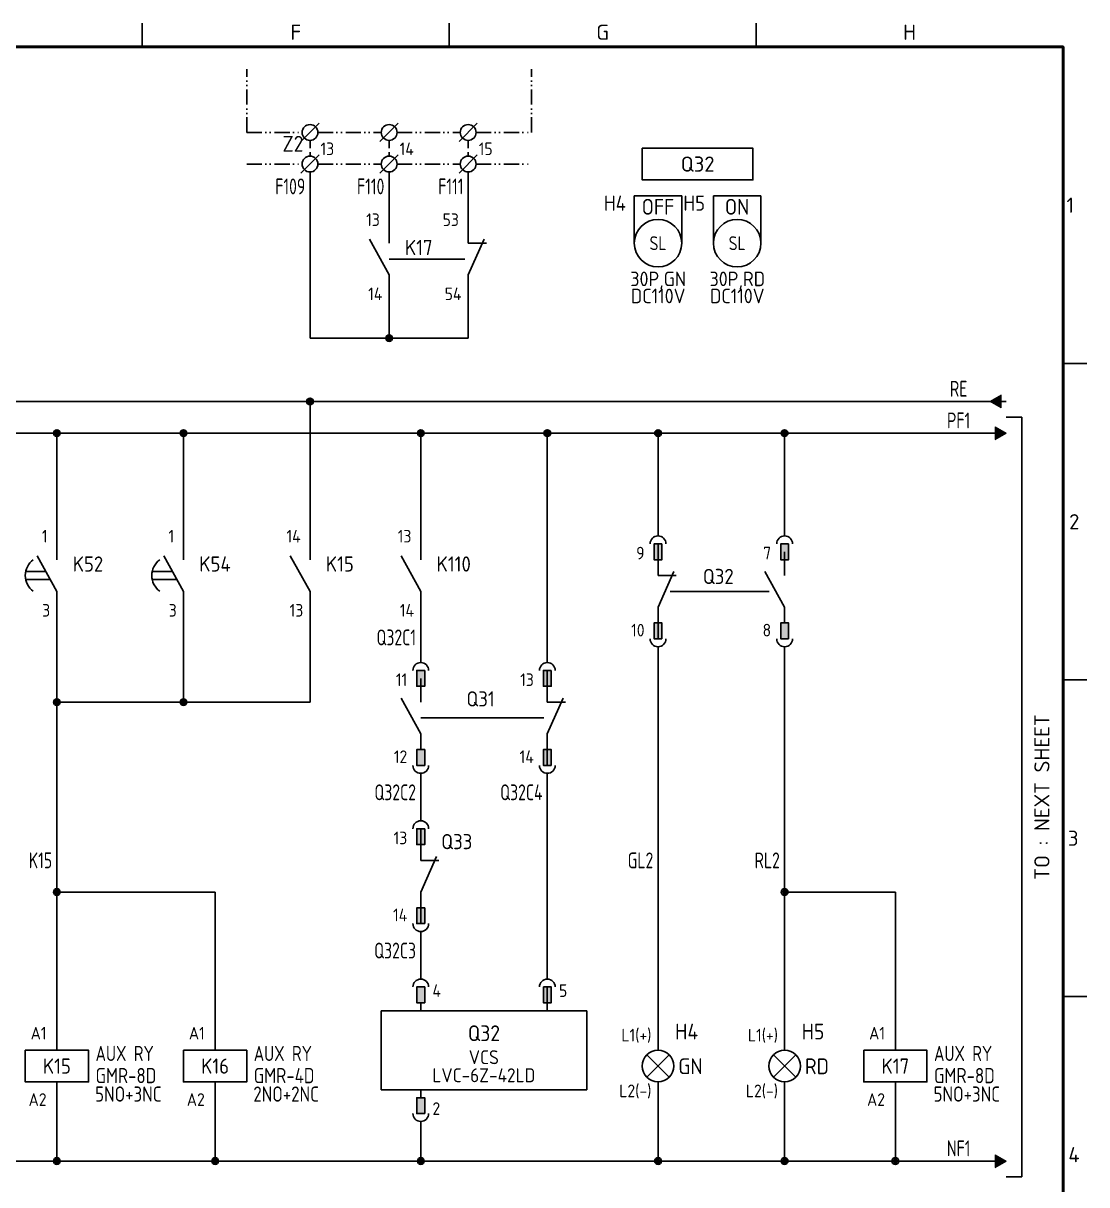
# Model space of a CAD drawing. Header units: millimetres. Extents: x 0 to 556, y 1 to 306.
# Drawn here: x 239.7 to 407.8, y 103.8 to 287.2 of the extents above; entities that cross this region are included whole.
import ezdxf
from ezdxf.enums import TextEntityAlignment as Align

# ---------------------------------------------------------------- set-up
doc = ezdxf.new("R2010")
doc.units = ezdxf.units.MM
doc.linetypes.add('ACAD_ISO12W100', pattern=[21, 12, -3, 0, -3, 0, -3])
doc.linetypes.add('HIDDEN', pattern=[0.375, 0.25, -0.125])
for name, color, linetype in [('LINK', 7, 'Continuous'), ('MISC', 7, 'Continuous'), ('Sheet Line', 3, 'Continuous'), ('Sheet Text', 2, 'Continuous'), ('SYMS', 7, 'Continuous'), ('TAGS', 7, 'Continuous'), ('TERMS', 7, 'Continuous'), ('WIRE_YELLOW', 2, 'Continuous'), ('WIREFIXED', 7, 'Continuous')]:
    doc.layers.add(name, color=color, linetype=linetype)
doc.layers.add('Sheet Out Line', color=2, linetype='Continuous', lineweight=50)
doc.styles.add('WD', font='ISOCP2.shx')
doc.styles.add('WD_IEC', font='ISOCP2.shx', dxfattribs={"width": 1.1, "height": 2.4, "bigfont": 'whgtxt.shx'})
pattern_1 = [(45, (123.85557, 95.69532), (-0.1122532, 0.1122532), [])]

# ---------------------------------------------------------------- blocks, each defined once
blk = doc.blocks.new('LSSA3')
h = blk.add_hatch()
h.set_pattern_fill('ANSI31', color=256, scale=0.05, style=0)
h.set_pattern_definition(pattern_1)
h.paths.add_polyline_path([(345.99, 108.51), (346.14, 108.51)], flags=17)
edge = h.paths.add_edge_path(flags=17)
edge.add_line((345.83, 108.51), (345.99, 108.51))
edge.add_line((345.83, 108.51), (345.99, 108.51))
at = {"layer": 'Sheet Line'}
for p, q in [((258.5, 283.5), (258.5, 287.25)), ((307, 283.5), (307, 287.25)), ((355.5, 283.5), (355.5, 287.25)), ((404, 233.5), (407.75, 233.5)), ((404, 183.5), (407.75, 183.5)), ((404, 133.5), (407.75, 133.5))]:
    blk.add_line(p, q, dxfattribs=at)
at = {"layer": 'Sheet Out Line'}
blk.add_lwpolyline([(16, 6.5), (404, 6.5), (404, 283.5), (16, 283.5)], close=True, dxfattribs=at)
at = {"style": 'WD_IEC', "width": 1.1}
for tag, height, p in [('DESC4', 2.4, (57.5, 39.5)), ('CUSTOMERS31', 3.8, (219, 38)), ('TITLE1', 3.6, (333, 37.5)), ('CUSTOMERS21', 3.8, (219, 35.25)), ('DESC3', 2.4, (57.5, 33.5)), ('CUSTOMERS32', 3.8, (219, 32.5)), ('TITLE2', 3.6, (333, 32.5)), ('CUSTOMERS22', 3.8, (219, 29.75)), ('RN', 3.5, (398, 28.75)), ('DESC2', 2.4, (57.5, 27.5)), ('CUSTOMERS33', 3.8, (219, 27)), ('TITLE3', 3.6, (333, 27.5)), ('DESC1', 2.4, (57.5, 21.5)), ('WORKNO', 3.5, (365.5, 18.5)), ('FILE', 2.4, (314, 18.5)), ('DESC0', 2.4, (57.5, 15.5)), ('SHN', 2.4, (395, 12)), ('TSH', 2.4, (401, 9))]:
    blk.add_attdef(tag, text='', height=height, dxfattribs=at).set_placement(p, align=Align.MIDDLE_CENTER)
at = {"style": 'WD_IEC'}
for tag, p in [('DATE4', (96.5, 39.5)), ('DRWN4', (111.5, 39.5)), ('DSGN4', (126.5, 39.5)), ('CHKD4', (141.5, 39.5)), ('APPD4', (156.5, 39.5)), ('DATE3', (96.5, 33.5)), ('DRWN3', (111.5, 33.5)), ('DSGN3', (126.5, 33.5)), ('CHKD3', (141.5, 33.5)), ('APPD3', (156.5, 33.5)), ('DATE2', (96.5, 27.5)), ('DRWN2', (111.5, 27.5)), ('DSGN2', (126.5, 27.5)), ('CHKD2', (141.5, 27.5)), ('APPD2', (156.5, 27.5)), ('DATE1', (96.5, 21.5)), ('DRWN1', (111.5, 21.5)), ('DSGN1', (126.5, 21.5)), ('CHKD1', (141.5, 21.5)), ('APPD1', (156.5, 21.5)), ('DATE0', (96.5, 15.5)), ('DRWN0', (111.5, 15.5)), ('DSGN0', (126.5, 15.5)), ('CHKD0', (141.5, 15.5)), ('APPD0', (156.5, 15.5))]:
    blk.add_attdef(tag, text='', height=2.4, dxfattribs=at).set_placement(p, align=Align.MIDDLE_CENTER)
at = {"style": 'WD_IEC', "width": 1.1}
for tag, p in [('DWG1ST', (345, 10.5)), ('DWGNO', (373.49, 10.5))]:
    blk.add_attdef(tag, text='', height=3.5, dxfattribs=at).set_placement(p, align=Align.MIDDLE_LEFT)
at = {"style": 'WD_IEC', "width": 1.1, "flags": 9}
blk.add_attdef('WD_TB', (0, 0), '', height=2.4, dxfattribs=at)
at = {"layer": 'Sheet Text', "style": 'WD_IEC', "width": 1.1}
for s, p in [('F', (282.75, 284.62)), ('G', (331.25, 284.62)), ('H', (379.75, 284.62))]:
    blk.add_text(s, height=2.4, dxfattribs=at).set_placement(p, align=Align.CENTER)
for s, p in [('1', (405.73, 258.5)), ('2', (406.58, 208.5)), ('3', (406.45, 158.5)), ('4', (406.62, 108.5))]:
    blk.add_text(s, height=2.4, dxfattribs=at).set_placement(p, align=Align.MIDDLE_RIGHT)
blk = doc.blocks.new('VONF1N')
blk.add_hatch(color=256).paths.add_polyline_path([(1, -0.768), (-1, -0.768), (0, -2.5)])
at = {"flags": 128}
blk.add_lwpolyline([(0, -0.768), (0, 0)], dxfattribs=at)
at = {"lineweight": 0, "flags": 128}
for points in [[(1, -0.768), (-1, -0.768), (0, -2.5)], [(1, -0.768), (0, -2.5)]]:
    blk.add_lwpolyline(points, dxfattribs=at)
at = {"style": 'WD', "flags": 1}
for tag, p in [('X2TERM01', (0, -0.768)), ('X8TERM02', (0, -2.5))]:
    blk.add_attdef(tag, p, '', height=0.08, dxfattribs=at)
blk = doc.blocks.new('VA21_VCSQ2')
for p, q in [((0, 0), (0, -1.25)), ((20, 0), (20, -1.25)), ((20, -6.25), (20, -2.5)), ((0, -5), (0, -6.25)), ((26.25, -6.25), (-6.25, -6.25)), ((-6.25, -6.25), (-6.25, -18.75)), ((0, -6.25), (0, -6.25)), ((26.25, -18.75), (26.25, -6.25)), ((-6.25, -10.01), (-6.25, -10.01)), ((-6.25, -18.75), (26.25, -18.75)), ((0, -18.75), (0, -18.75)), ((0, -20), (0, -18.75)), ((0, -25), (0, -23.75))]:
    blk.add_line(p, q)
for points in [[(0.62, -2.5), (-0.62, -2.5), (-0.62, -5), (0.62, -5)], [(19.38, -2.5), (20.62, -2.5), (20.62, -5), (19.38, -5)], [(0.62, -22.5), (-0.62, -22.5), (-0.62, -20), (0.62, -20)]]:
    blk.add_lwpolyline(points, close=True)
for centre, start, end in [((0, -2.5), 0, 180), ((20, -2.5), 0, 180), ((0, -22.5), 180, 0)]:
    blk.add_arc(centre, 1.25, start, end)
for points in [[(0.62, -5), (0.62, -2.5), (-0.62, -5), (-0.62, -2.5)], [(19.38, -5), (19.38, -2.5), (20.62, -5), (20.62, -2.5)], [(0.62, -20), (0.62, -22.5), (-0.62, -20), (-0.62, -22.5)]]:
    blk.add_solid(points)
at = {"flags": 1}
for tag, p, height, style in [('X2TERM01', (0, 0), 0.08, 'WD'), ('X2TERM03', (20, 0), 0.08, 'WD'), ('CAT', (26.86, -9.24), 1, 'WD_IEC'), ('FAMILY', (26.85, -10.78), 1, 'WD_IEC'), ('CATDESC', (26.85, -12.28), 1, 'WD_IEC'), ('MFG', (26.9, -13.57), 1, 'WD_IEC'), ('ASSYCODE', (26.79, -14.93), 1, 'WD_IEC'), ('RATING10', (26.79, -16.3), 1, 'WD_IEC'), ('RATING1', (26.79, -17.67), 1, 'WD_IEC'), ('RATING2', (26.79, -19.04), 1, 'WD_IEC'), ('X8TERM02', (0, -25), 0.08, 'WD')]:
    blk.add_attdef(tag, p, '', height=height, dxfattribs=dict(at, style=style))
at = {"linetype": 'Continuous', "style": 'WD'}
for tag, p in [('TERM01', (1.85, -3.08)), ('TERM03', (21.85, -3.08)), ('TERM02', (1.85, -21.72))]:
    blk.add_attdef(tag, text='', height=2, dxfattribs=at).set_placement(p, align=Align.MIDDLE_LEFT)
at = {"style": 'WD_IEC', "flags": 1}
for tag, p in [('LOC', (26.95, -7.35)), ('INST', (26.98, -6.05))]:
    blk.add_attdef(tag, text='', height=1, dxfattribs=at).set_placement(p, align=Align.MIDDLE_LEFT)
at = {"style": 'WD_IEC'}
for tag, height, p in [('TAG1', 2.5, (9.99, -9.81)), ('RATING12', 2.2, (9.97, -13.6)), ('RATING11', 2.2, (9.97, -16.45))]:
    blk.add_attdef(tag, text='', height=height, dxfattribs=at).set_placement(p, align=Align.MIDDLE_CENTER)
at = {"lineweight": 9, "style": 'WD_IEC'}
for tag, p in [('NO', (-4.31, -38.19)), ('NC', (-4.31, -41.69))]:
    blk.add_attdef(tag, text='', height=2.5, dxfattribs=at).set_placement(p, align=Align.TOP_RIGHT)
for tag, p in [('XREFNO', (-2.81, -38.19)), ('XREFNC', (-2.81, -41.69))]:
    blk.add_attdef(tag, text='', height=2.5, dxfattribs=at).set_placement(p, align=Align.TOP_LEFT)
blk = doc.blocks.new('WDDOT')
for radius in [0.529, 0.33, 0.164]:
    blk.add_circle((0, 0), radius)
blk = doc.blocks.new('VJ11_AUXRY_Q1')
for p, q in [((0, 2.5), (0, 7.5)), ((0, -2.5), (0, -7.5))]:
    blk.add_line(p, q)
blk.add_lwpolyline([(-5, 2.5), (-5, -2.5), (5, -2.5), (5, 2.5)], close=True)
at = {"style": 'WD_IEC', "flags": 1}
for tag, p, height in [('X2TERM01', (0, 7.5), 0.32), ('X4LINK', (-5, 0), 0.32), ('X1LINK', (5, 0), 0.32), ('INST', (2.17, -4.46), 1), ('LOC', (2.14, -5.76), 1), ('X8TERM02', (0, -7.5), 0.32), ('FAMILY', (2.27, -7.15), 1), ('CAT', (2.31, -9.98), 1), ('MFG', (2.34, -8.68), 1), ('ASSYCODE', (2.25, -11.11), 1), ('WDTAGALT', (2.25, -12.35), 1), ('PEER_PINLIST', (2.25, -13.65), 1)]:
    blk.add_attdef(tag, p, '', height=height, dxfattribs=at)
at = {"style": 'WD_IEC'}
for tag, p in [('TERM01', (-1.63, 4.2)), ('TERM02', (-1.63, -6.29))]:
    blk.add_attdef(tag, text='', height=2, dxfattribs=at).set_placement(p, align=Align.RIGHT)
for tag, p, width in [('RATING12', (6.11, 0.8), 0.85), ('RATING11', (6.11, -2.7), 0.9), ('RATING1', (6.04, -5.62), 0.9)]:
    blk.add_attdef(tag, p, '', height=2.4, dxfattribs=dict(at, width=width))
blk.add_attdef('TAG1', text='', height=2.4, dxfattribs=at).set_placement((0, 0), align=Align.MIDDLE_CENTER)
at = {"lineweight": 9, "style": 'WD_IEC'}
for tag, p in [('NO', (-5.5, -16.5)), ('NC', (-5.5, -20))]:
    blk.add_attdef(tag, text='', height=2.5, dxfattribs=at).set_placement(p, align=Align.TOP_RIGHT)
for tag, p in [('XREFNO', (-4, -16.5)), ('XREFNC', (-4, -20))]:
    blk.add_attdef(tag, text='', height=2.5, dxfattribs=at).set_placement(p, align=Align.TOP_LEFT)
blk = doc.blocks.new('VJ321_TIMER1')
for p, q in [((0, 7.5), (0, 2.5)), ((0, -2.5), (-3.12, 3.12)), ((-4.94, 0.62), (-1.74, 0.62)), ((-4.94, -0.62), (-1.04, -0.62)), ((0, -2.5), (0, -7.5))]:
    blk.add_line(p, q)
blk.add_arc((-1.88, 0), 3.12, 126.8699, 233.1301)
at = {"style": 'WD_IEC', "flags": 1}
for tag, p in [('X2TERM01', (0, 7.5)), ('X4LINK', (-5.75, 0)), ('X1LINK', (-0.5, 0)), ('X8TERM02', (0, -7.5))]:
    blk.add_attdef(tag, p, '', height=0.32, dxfattribs=at)
at = {"linetype": 'Continuous', "style": 'WD_IEC'}
for tag, p in [('TERM01', (-1.47, 5.21)), ('TERM02', (-1.06, -6.5))]:
    blk.add_attdef(tag, text='', height=2, dxfattribs=at).set_placement(p, align=Align.RIGHT)
at = {"style": 'WD', "flags": 1}
for tag, p in [('INST', (-7.16, 1.33)), ('LOC', (-7.26, -0.03)), ('FAMILY', (-7.22, -2.55)), ('XREF', (-7.24, -1.29)), ('CONTACT', (-7.29, -3.89))]:
    blk.add_attdef(tag, text='', height=1, dxfattribs=at).set_placement(p, align=Align.RIGHT)
at = {"style": 'WD_IEC'}
for tag, p in [('TAG2', (2.5, 0.62)), ('TEXT1', (2.5, -2.89)), ('TEXT2', (2.5, -6.09))]:
    blk.add_attdef(tag, p, '', height=2.4, dxfattribs=at)
blk = doc.blocks.new('VB421_AUXCONTACT1')
for p, q in [((0, 7.5), (0, 2.5)), ((0, -2.5), (-3.12, 3.12)), ((0, -2.5), (0, -7.5))]:
    blk.add_line(p, q)
at = {"style": 'WD_IEC', "flags": 1}
for tag, p, height in [('X2TERM01', (0, 7.5), 0.34), ('X4LINK', (-2.75, 0), 0.32), ('X1LINK', (0, 0), 0.34), ('X8TERM02', (0, -7.5), 0.34)]:
    blk.add_attdef(tag, p, '', height=height, dxfattribs=at)
at = {"linetype": 'Continuous', "style": 'WD_IEC'}
for tag, p in [('TERM01', (-1.47, 5.21)), ('TERM02', (-1.06, -6.5))]:
    blk.add_attdef(tag, text='', height=2, dxfattribs=at).set_placement(p, align=Align.RIGHT)
at = {"style": 'WD_IEC'}
for tag, p in [('TAG2', (2.5, 0.62)), ('TEXT1', (2.5, -2.89)), ('TEXT2', (2.5, -6.09))]:
    blk.add_attdef(tag, p, '', height=2.4, dxfattribs=at)
for tag, p in [('INST', (-2.43, -9.12)), ('LOC', (-2.58, -10.73))]:
    blk.add_attdef(tag, text='', height=1, dxfattribs=at).set_placement(p, align=Align.RIGHT)
at = {"style": 'WD_IEC', "flags": 1}
for tag, p in [('FAMILY', (-2.53, -13.64)), ('XREF', (-2.58, -12.19)), ('CONTACT', (-2.6, -15.24))]:
    blk.add_attdef(tag, text='', height=1, dxfattribs=at).set_placement(p, align=Align.RIGHT)
blk = doc.blocks.new('WD_WNV')
at = {"linetype": 'Continuous', "style": 'WD_IEC', "width": 0.8}
blk.add_attdef('WIRENO', text='', height=2.5, rotation=90, dxfattribs=at).set_placement((-0.75, 0), align=Align.CENTER)
at = {"style": 'WD_IEC', "flags": 1}
for tag, p in [('W08USER', (-1, 0.375)), ('W04USER', (-1, 0.875)), ('W05USER', (-1, 0.75)), ('W09USER', (-1, 0.25)), ('W03USER', (-1, 1)), ('W06USER', (-1, 0.625)), ('W07USER', (-1, 0.5)), ('W02USER', (-1, 1.125)), ('W01USER', (-1, 1.25)), ('W10USER', (-1, 0.125))]:
    blk.add_attdef(tag, text='', height=0.08, dxfattribs=at).set_placement(p, align=Align.CENTER)
blk = doc.blocks.new('VPA2_PBLGREEN')
for p, q in [((0, 7.5), (0, 2.5)), ((-1.77, -1.77), (1.77, 1.77)), ((1.77, -1.77), (-1.77, 1.77)), ((0, -2.5), (0, -7.5))]:
    blk.add_line(p, q)
blk.add_circle((0, 0), 2.5)
at = {"style": 'WD_IEC', "flags": 1}
for tag, p, height in [('INST', (1.67, 9.33), 1), ('X2TERM01', (0, 7.5), 0.32), ('LOC', (1.73, 8.15), 1), ('X4LINK', (-3, 0), 0.32), ('X1LINK', (3, 0), 0.32), ('FAMILY', (1, -5.91), 1), ('X8TERM02', (0, -7.5), 0.32)]:
    blk.add_attdef(tag, p, '', height=height, dxfattribs=at)
at = {"style": 'WD_IEC'}
for tag, p in [('TERM01', (-1.05, 3.89)), ('TERM02', (-1.05, -4.92))]:
    blk.add_attdef(tag, text='', height=2, dxfattribs=at).set_placement(p, align=Align.RIGHT)
for tag, p in [('TAG2', (2.7, 5.45)), ('COLOR', (3.2, -0.03))]:
    blk.add_attdef(tag, text='', height=2.5, dxfattribs=at).set_placement(p, align=Align.MIDDLE_LEFT)
at = {"style": 'WD_IEC', "flags": 1}
for tag, height, p in [('XREF', 2, (3.01, 2.8)), ('PIN_LIST', 1.6, (3.12, -3.72))]:
    blk.add_attdef(tag, text='', height=height, dxfattribs=at).set_placement(p, align=Align.MIDDLE_LEFT)
blk = doc.blocks.new('VPA2_PBLRED')
for p, q in [((0, 7.5), (0, 2.5)), ((-1.77, -1.77), (1.77, 1.77)), ((1.77, -1.77), (-1.77, 1.77)), ((0, -2.5), (0, -7.5))]:
    blk.add_line(p, q)
blk.add_circle((0, 0), 2.5)
at = {"style": 'WD_IEC', "flags": 1}
for tag, p, height in [('INST', (1.67, 9.33), 1), ('X2TERM01', (0, 7.5), 0.32), ('LOC', (1.73, 8.15), 1), ('X4LINK', (-3, 0), 0.32), ('X1LINK', (3, 0), 0.32), ('FAMILY', (1, -5.91), 1), ('X8TERM02', (0, -7.5), 0.32)]:
    blk.add_attdef(tag, p, '', height=height, dxfattribs=at)
at = {"style": 'WD_IEC'}
for tag, p in [('TERM01', (-1.05, 3.89)), ('TERM02', (-1.05, -4.92))]:
    blk.add_attdef(tag, text='', height=2, dxfattribs=at).set_placement(p, align=Align.RIGHT)
for tag, p in [('TAG2', (2.7, 5.45)), ('COLOR', (3.2, -0.03))]:
    blk.add_attdef(tag, text='', height=2.5, dxfattribs=at).set_placement(p, align=Align.MIDDLE_LEFT)
at = {"style": 'WD_IEC', "flags": 1}
for tag, height, p in [('XREF', 2, (3.01, 2.8)), ('PIN_LIST', 1.6, (3.12, -3.72))]:
    blk.add_attdef(tag, text='', height=height, dxfattribs=at).set_placement(p, align=Align.MIDDLE_LEFT)
blk = doc.blocks.new('VA122_AUXCONTACT')
for p, q in [((0, 11.25), (0, 8.75)), ((0, 7.5), (0, 2.5)), ((0, -2.5), (2.5, 3.12)), ((0, 2.5), (2.87, 2.5)), ((0, -2.5), (0, -7.5)), ((0, -11.25), (0, -8.75))]:
    blk.add_line(p, q)
for points in [[(0.62, 7.5), (-0.62, 7.5), (-0.62, 5), (0.62, 5)], [(0.62, -7.5), (-0.62, -7.5), (-0.62, -5), (0.62, -5)]]:
    blk.add_lwpolyline(points, close=True)
for centre, start, end in [((0, 7.5), 0, 180), ((0, -7.5), 180, 0)]:
    blk.add_arc(centre, 1.25, start, end)
for points in [[(0.62, 5), (0.62, 7.5), (-0.62, 5), (-0.62, 7.5)], [(0.62, -5), (0.62, -7.5), (-0.62, -5), (-0.62, -7.5)]]:
    blk.add_solid(points)
at = {"flags": 1}
for tag, p, height, style in [('X2TERM01', (0, 11.25), 0.08, 'WD'), ('X4LINK', (-0.55, 0), 0.32, 'WD_IEC'), ('X1LINK', (1.92, 0), 0.32, 'WD_IEC'), ('X8TERM02', (0, -11.25), 0.08, 'WD')]:
    blk.add_attdef(tag, p, '', height=height, dxfattribs=dict(at, style=style))
at = {"style": 'WD_IEC'}
for tag, p in [('TERM01', (-2.13, 5.04)), ('TERM02', (-2.13, -7.13))]:
    blk.add_attdef(tag, text='', height=2, dxfattribs=at).set_placement(p, align=Align.RIGHT)
for tag, p in [('TAG2', (3.23, 5.46)), ('TEXT1', (3.23, 1.42)), ('TEXT2', (3.23, -1.5))]:
    blk.add_attdef(tag, text='', height=2.4, dxfattribs=at).set_placement(p, align=Align.MIDDLE_LEFT)
at = {"style": 'WD_IEC', "flags": 1}
blk.add_attdef('XREF', text='', height=1.8, dxfattribs=at).set_placement((3.23, -3.96), align=Align.MIDDLE_LEFT)
for tag, p in [('INST', (-2.37, -9.97)), ('LOC', (-2.4, -11.27)), ('FAMILY', (-2.27, -12.66)), ('CONTACT', (-2.27, -14))]:
    blk.add_attdef(tag, text='', height=1, dxfattribs=at).set_placement(p, align=Align.RIGHT)
blk = doc.blocks.new('VA121_AUXCONTACT')
for p, q in [((0, 11.25), (0, 8.75)), ((0, 6.25), (0, 2.5)), ((0, -2.5), (-3.12, 3.12)), ((0, -2.5), (0, -5)), ((0, -11.25), (0, -8.75))]:
    blk.add_line(p, q)
for points in [[(0.62, 7.5), (-0.62, 7.5), (-0.62, 5), (0.62, 5)], [(0.62, -7.5), (-0.62, -7.5), (-0.62, -5), (0.62, -5)]]:
    blk.add_lwpolyline(points, close=True)
for centre, start, end in [((0, 7.5), 0, 180), ((0, -7.5), 180, 0)]:
    blk.add_arc(centre, 1.25, start, end)
for points in [[(0.62, 5), (0.62, 7.5), (-0.62, 5), (-0.62, 7.5)], [(0.62, -5), (0.62, -7.5), (-0.62, -5), (-0.62, -7.5)]]:
    blk.add_solid(points)
at = {"flags": 1}
for tag, p, height, style in [('X2TERM01', (0, 11.25), 0.08, 'WD'), ('X4LINK', (-2.42, 0), 0.32, 'WD_IEC'), ('X1LINK', (0, 0), 0.32, 'WD_IEC'), ('X8TERM02', (0, -11.25), 0.08, 'WD')]:
    blk.add_attdef(tag, p, '', height=height, dxfattribs=dict(at, style=style))
at = {"style": 'WD_IEC'}
for tag, p in [('TERM01', (-2.13, 5.04)), ('TERM02', (-2.13, -7.13))]:
    blk.add_attdef(tag, text='', height=2, dxfattribs=at).set_placement(p, align=Align.RIGHT)
for tag, p in [('TAG2', (2.69, 5.46)), ('TEXT1', (2.69, 1.42)), ('TEXT2', (2.69, -1.5))]:
    blk.add_attdef(tag, text='', height=2.4, dxfattribs=at).set_placement(p, align=Align.MIDDLE_LEFT)
at = {"style": 'WD_IEC', "flags": 1}
blk.add_attdef('XREF', text='', height=1.8, dxfattribs=at).set_placement((2.69, -3.96), align=Align.MIDDLE_LEFT)
for tag, p in [('INST', (-2.37, -9.97)), ('LOC', (-2.4, -11.27)), ('FAMILY', (-2.27, -12.66)), ('CONTACT', (-2.27, -14))]:
    blk.add_attdef(tag, text='', height=1, dxfattribs=at).set_placement(p, align=Align.RIGHT)
blk = doc.blocks.new('VLA1_SL1')
for p, q in [((-3.75, 7.5), (3.75, 7.5)), ((-3.75, 0), (-3.75, 7.5)), ((3.75, 0), (3.75, 7.5))]:
    blk.add_line(p, q)
blk.add_circle((0, 0), 3.75)
at = {"style": 'WD'}
blk.add_attdef('TAG1', text='', height=2.4, dxfattribs=at).set_placement((-5.07, 4.41), align=Align.BOTTOM_RIGHT)
at = {"style": 'WD_IEC'}
blk.add_attdef('TEXT', text='', height=2.5, dxfattribs=at).set_placement((-0.01, 5.75), align=Align.MIDDLE_CENTER)
at = {"style": 'WD_IEC', "flags": 1}
for tag, p in [('INST', (5.84, 4.59)), ('LOC', (5.9, 3.42)), ('ASSYCODE', (5.8, 1.95)), ('FAMILY', (5.8, 0.45)), ('MFG', (5.8, -1.05)), ('CAT', (5.8, -2.53))]:
    blk.add_attdef(tag, p, '', height=1, dxfattribs=at)
at = {"style": 'WD_IEC', "width": 0.9}
blk.add_attdef('RATING12', text='', height=2.2, dxfattribs=at).set_placement((0, 0), align=Align.MIDDLE_CENTER)
at = {"style": 'WD_IEC'}
for tag, p in [('RATING1', (0.02, -4.49)), ('RATING2', (0.02, -7.19))]:
    blk.add_attdef(tag, text='', height=2.3, dxfattribs=at).set_placement(p, align=Align.TOP_CENTER)
blk = doc.blocks.new('WD_WNH')
at = {"linetype": 'Continuous', "style": 'WD_IEC', "width": 0.8}
blk.add_attdef('WIRENO', text='', height=2.5, dxfattribs=at).set_placement((0, 0.75), align=Align.CENTER)
at = {"style": 'WD_IEC', "flags": 1}
for tag, p in [('W08USER', (0, 0.375)), ('W04USER', (0, 0.875)), ('W05USER', (0, 0.75)), ('W09USER', (0, 0.25)), ('W03USER', (0, 1)), ('W06USER', (0, 0.625)), ('W07USER', (0, 0.5)), ('W02USER', (0, 1.125)), ('W01USER', (0, 1.25)), ('W10USER', (0, 0.125))]:
    blk.add_attdef(tag, text='', height=0.08, dxfattribs=at).set_placement(p, align=Align.CENTER)
blk = doc.blocks.new('HT0_TB1')
blk.add_circle((0, 0), 1.25)
at = {"layer": 'SYMS'}
blk.add_line((-1.44, -1.44), (1.44, 1.44), dxfattribs=at)
at = {"flags": 1}
for tag, p, height, style in [('X4LINK', (-1.25, 0), 0.01, 'WD'), ('X4TERM01', (-1.25, 0), 0.25, 'WD_IEC'), ('X2TERM01', (0, 1.25), 0.25, 'WD_IEC'), ('X1LINK', (1.25, 0), 0.01, 'WD'), ('X1TERM01', (1.25, 0), 0.25, 'WD_IEC'), ('X8TERM01', (0, -1.25), 0.25, 'WD_IEC')]:
    blk.add_attdef(tag, p, '', height=height, dxfattribs=dict(at, style=style))
blk = doc.blocks.new('HT0W_TB1')
blk.add_circle((0, 0), 1.25)
at = {"layer": 'SYMS'}
blk.add_line((-1.44, -1.44), (1.44, 1.44), dxfattribs=at)
at = {"style": 'WD_IEC', "flags": 1}
for tag, p in [('INST', (-1.04, 7.87)), ('LOC', (-1.04, 4.87))]:
    blk.add_attdef(tag, text='', height=2.5, dxfattribs=at).set_placement(p, align=Align.BOTTOM_RIGHT)
at = {"style": 'WD_IEC'}
blk.add_attdef('TAGSTRIP', text='', height=2.5, dxfattribs=at).set_placement((-1.04, 1.87), align=Align.BOTTOM_RIGHT)
blk.add_attdef('TERM01', text='', height=2, dxfattribs=at).set_placement((1.66, 0.81), align=Align.BOTTOM_LEFT)
at = {"flags": 1}
for tag, p, height, style in [('X4LINK', (-1.25, 0), 0.01, 'WD'), ('X4TERM01', (-1.25, 0), 0.25, 'WD_IEC'), ('STRIPSEQ', (-0.02, -0.02), 0.025, 'WD_IEC'), ('X2TERM01', (0, 1.25), 0.25, 'WD_IEC'), ('X1LINK', (1.25, 0), 0.01, 'WD'), ('X1TERM01', (1.25, 0), 0.25, 'WD_IEC'), ('LINKTERM', (-0.02, -0.06), 0.025, 'WD_IEC'), ('X8TERM01', (0, -1.25), 0.25, 'WD_IEC')]:
    blk.add_attdef(tag, p, '', height=height, dxfattribs=dict(at, style=style))
at = {"style": 'WD_IEC', "flags": 1}
for tag, height, p in [('CAT', 1, (-1.95, -2.37)), ('MFG', 1, (-2.09, -3.63)), ('ASSYCODE', 1, (-2.04, -4.92)), ('DESC1', 2, (-1.78, -7.62)), ('DESC2', 2, (-1.78, -10.06)), ('DESC3', 2, (-1.78, -12.55))]:
    blk.add_attdef(tag, text='', height=height, dxfattribs=at).set_placement(p, align=Align.RIGHT)
blk = doc.blocks.new('VB422_AUXCONTACT1')
for p, q in [((0, 7.5), (0, 2.5)), ((0, -2.5), (2.5, 3.12)), ((0, 2.5), (2.87, 2.5)), ((0, -2.5), (0, -7.5))]:
    blk.add_line(p, q)
at = {"style": 'WD_IEC', "flags": 1}
for tag, p, height in [('X2TERM01', (0, 7.5), 0.34), ('X4LINK', (-0.55, 0), 0.32), ('X1LINK', (1.92, 0), 0.32), ('X8TERM02', (0, -7.5), 0.34)]:
    blk.add_attdef(tag, p, '', height=height, dxfattribs=at)
at = {"linetype": 'Continuous', "style": 'WD_IEC'}
for tag, p in [('TERM01', (-1.47, 5.21)), ('TERM02', (-1.06, -6.5))]:
    blk.add_attdef(tag, text='', height=2, dxfattribs=at).set_placement(p, align=Align.RIGHT)
at = {"style": 'WD_IEC'}
for tag, p in [('TAG2', (4.38, 0.62)), ('TEXT1', (4.38, -2.89)), ('TEXT2', (4.38, -6.09))]:
    blk.add_attdef(tag, p, '', height=2.4, dxfattribs=at)
for tag, p in [('INST', (-2.43, -9.12)), ('LOC', (-2.58, -10.73))]:
    blk.add_attdef(tag, text='', height=1, dxfattribs=at).set_placement(p, align=Align.RIGHT)
at = {"style": 'WD_IEC', "flags": 1}
for tag, p in [('FAMILY', (-2.53, -13.64)), ('XREF', (-2.58, -12.19)), ('CONTACT', (-2.6, -15.24))]:
    blk.add_attdef(tag, text='', height=1, dxfattribs=at).set_placement(p, align=Align.RIGHT)

msp = doc.modelspace()

# ---------------------------------------------------------------- hatches: boundary and pattern name
h = msp.add_hatch()
h.set_pattern_fill('ANSI31', color=256, scale=0.05, style=0)
h.set_pattern_definition(pattern_1)
h.paths.add_polyline_path([(345.99, 108.51), (346.14, 108.51)], flags=17)
edge = h.paths.add_edge_path(flags=17)
edge.add_line((345.83, 108.51), (345.99, 108.51))
edge.add_line((345.83, 108.51), (345.99, 108.51))

# ---------------------------------------------------------------- linework, layer by layer
at = {"linetype": 'ACAD_ISO12W100', "ltscale": 0.2}
for p, q in [((275, 270), (275, 280)), ((320, 270), (320, 280)), ((275, 270), (283.75, 270)), ((286.25, 270), (296.25, 270)), ((298.75, 270), (308.75, 270)), ((311.25, 270), (320, 270)), ((275, 265), (283.75, 265)), ((286.25, 265), (296.25, 265)), ((298.75, 265), (308.75, 265)), ((311.25, 265), (320, 265))]:
    msp.add_line(p, q, dxfattribs=at)
at = {"linetype": 'HIDDEN', "ltscale": 5}
for p, q in [((285, 268.75), (285, 266.25)), ((297.5, 268.75), (297.5, 266.25)), ((310, 268.75), (310, 266.25))]:
    msp.add_line(p, q, dxfattribs=at)
at = {"linetype": 'Continuous'}
for p, q in [((395, 225), (397.5, 225)), ((397.5, 225), (397.5, 105)), ((397.5, 105), (395, 105))]:
    msp.add_line(p, q, dxfattribs=at)
msp.add_lwpolyline([(337.5, 267.5), (355, 267.5), (355, 262.5), (337.5, 262.5)], close=True, dxfattribs=at)
at = {"layer": 'LINK'}
for points in [[(297.5, 250), (309.45, 250)], [(302.5, 177.5), (321.95, 177.5)]]:
    msp.add_lwpolyline(points, dxfattribs=at)
at = {"layer": 'LINK', "color": 2}
msp.add_lwpolyline([(341.92, 197.5), (357.58, 197.5)], dxfattribs=at)
at = {"layer": 'WIRE_YELLOW', "linetype": 'Continuous'}
for p, q in [((285, 263.75), (285, 237.5)), ((297.5, 263.75), (297.5, 257.5)), ((310, 263.75), (310, 257.5)), ((297.5, 242.5), (297.5, 237.5)), ((310, 242.5), (310, 237.5)), ((285, 237.5), (310, 237.5)), ((120, 227.5), (395, 227.5)), ((285, 207.5), (285, 227.5)), ((27.5, 222.5), (392.5, 222.5)), ((245, 222.5), (245, 207.5)), ((265, 207.5), (265, 222.5)), ((302.5, 222.5), (302.5, 207.5)), ((322.5, 222.5), (322.5, 188.75)), ((340, 208.75), (340, 222.5)), ((360, 208.75), (360, 222.5)), ((245, 192.5), (245, 130)), ((265, 180), (265, 192.5)), ((285, 180), (285, 192.5)), ((302.5, 192.5), (302.5, 188.75)), ((340, 186.25), (340, 130)), ((360, 186.25), (360, 130)), ((245, 180), (285, 180)), ((302.5, 166.25), (302.5, 163.75)), ((322.5, 166.25), (322.5, 137.5)), ((245, 150), (270, 150)), ((270, 150), (270, 130)), ((360, 150), (377.5, 150)), ((377.5, 150), (377.5, 130)), ((302.5, 141.25), (302.5, 137.5)), ((245, 115), (245, 107.5)), ((270, 115), (270, 107.5)), ((340, 115), (340, 107.5)), ((360, 115), (360, 107.5)), ((377.5, 115), (377.5, 107.5)), ((302.5, 112.5), (302.5, 107.5)), ((27.5, 107.5), (392.5, 107.5))]:
    msp.add_line(p, q, dxfattribs=at)

# ---------------------------------------------------------------- block references
at = {"linetype": 'Continuous'}
msp.add_blockref('LSSA3', (0, 0), dxfattribs=at)
at = {"layer": 'SYMS', "color": 2, "linetype": 'Continuous'}
for p in [(285, 270), (297.5, 270), (310, 270)]:
    msp.add_blockref('HT0_TB1', p, dxfattribs=at)
at = {"layer": 'SYMS', "linetype": 'Continuous'}
ref = msp.add_blockref('HT0W_TB1', (285, 265), dxfattribs=at)
ref.add_attrib('TAGSTRIP', 'Z2', dxfattribs={"layer": 'TAGS', "height": 2.5, "style": 'WD_IEC'}).set_placement((283.96, 266.21), align=Align.BOTTOM_RIGHT)
ref.add_attrib('TERM01', '13', dxfattribs={"layer": 'TERMS', "height": 2, "style": 'WD_IEC'}).set_placement((286.66, 265.81), align=Align.BOTTOM_LEFT)
ref = msp.add_blockref('HT0W_TB1', (297.5, 265), dxfattribs=at)
ref.add_attrib('TERM01', '14', dxfattribs={"layer": 'TERMS', "height": 2, "style": 'WD_IEC'}).set_placement((299.16, 265.81), align=Align.BOTTOM_LEFT)
ref = msp.add_blockref('HT0W_TB1', (310, 265), dxfattribs=at)
ref.add_attrib('TERM01', '15', dxfattribs={"layer": 'TERMS', "height": 2, "style": 'WD_IEC'}).set_placement((311.66, 265.81), align=Align.BOTTOM_LEFT)
ref = msp.add_blockref('VLA1_SL1', (340, 252.5), dxfattribs=at)
ref.add_attrib('TEXT', 'OFF', dxfattribs={"layer": 'MISC', "height": 2.5, "style": 'WD_IEC'}).set_placement((339.99, 258.25), align=Align.MIDDLE_CENTER)
ref.add_attrib('TAG1', 'H4', dxfattribs={"layer": 'TAGS', "height": 2.4, "style": 'WD'}).set_placement((334.93, 256.91), align=Align.BOTTOM_RIGHT)
ref.add_attrib('RATING2', 'DC110V', dxfattribs={"layer": 'MISC', "height": 2.3, "style": 'WD_IEC'}).set_placement((340.02, 245.31), align=Align.TOP_CENTER)
ref.add_attrib('RATING1', '30P,GN', dxfattribs={"layer": 'MISC', "height": 2.3, "style": 'WD_IEC'}).set_placement((340.02, 248.01), align=Align.TOP_CENTER)
ref.add_attrib('RATING12', 'SL', dxfattribs={"layer": 'MISC', "height": 2.2, "style": 'WD_IEC', "width": 0.9}).set_placement((340, 252.5), align=Align.MIDDLE_CENTER)
ref = msp.add_blockref('VLA1_SL1', (352.5, 252.5), dxfattribs=at)
ref.add_attrib('TEXT', 'ON', dxfattribs={"layer": 'MISC', "height": 2.5, "style": 'WD_IEC'}).set_placement((352.49, 258.25), align=Align.MIDDLE_CENTER)
ref.add_attrib('TAG1', 'H5', dxfattribs={"layer": 'TAGS', "height": 2.4, "style": 'WD'}).set_placement((347.43, 256.91), align=Align.BOTTOM_RIGHT)
ref.add_attrib('RATING2', 'DC110V', dxfattribs={"layer": 'MISC', "height": 2.3, "style": 'WD_IEC'}).set_placement((352.52, 245.31), align=Align.TOP_CENTER)
ref.add_attrib('RATING1', '30P,RD', dxfattribs={"layer": 'MISC', "height": 2.3, "style": 'WD_IEC'}).set_placement((352.52, 248.01), align=Align.TOP_CENTER)
ref.add_attrib('RATING12', 'SL', dxfattribs={"layer": 'MISC', "height": 2.2, "style": 'WD_IEC', "width": 0.9}).set_placement((352.5, 252.5), align=Align.MIDDLE_CENTER)
ref = msp.add_blockref('VB421_AUXCONTACT1', (297.5, 250), dxfattribs=at)
ref.add_attrib('TERM02', '14', dxfattribs={"layer": 'TERMS', "linetype": 'Continuous', "height": 2, "style": 'WD_IEC'}).set_placement((296.44, 243.5), align=Align.RIGHT)
ref.add_attrib('TERM01', '13', dxfattribs={"layer": 'TERMS', "linetype": 'Continuous', "height": 2, "style": 'WD_IEC'}).set_placement((296.03, 255.21), align=Align.RIGHT)
ref.add_attrib('TAG2', 'K17', (300, 250.62), dxfattribs={"layer": 'TAGS', "height": 2.4, "style": 'WD_IEC'})
ref = msp.add_blockref('VB422_AUXCONTACT1', (310, 250), dxfattribs=at)
ref.add_attrib('TERM02', '54', dxfattribs={"layer": 'TERMS', "linetype": 'Continuous', "height": 2, "style": 'WD_IEC'}).set_placement((308.94, 243.5), align=Align.RIGHT)
ref.add_attrib('TERM01', '53', dxfattribs={"layer": 'TERMS', "linetype": 'Continuous', "height": 2, "style": 'WD_IEC'}).set_placement((308.53, 255.21), align=Align.RIGHT)
for p in [(297.5, 237.5), (285, 227.5), (245, 222.5), (265, 222.5), (302.5, 222.5), (322.5, 222.5), (340, 222.5), (360, 222.5), (245, 180), (265, 180), (245, 150), (360, 150), (245, 107.5), (270, 107.5), (302.5, 107.5), (340, 107.5), (360, 107.5), (377.5, 107.5)]:
    msp.add_blockref('WDDOT', p, dxfattribs=at)
for p, rotation in [((395, 227.5), 270), ((392.5, 222.5), 90), ((392.5, 107.5), 90)]:
    msp.add_blockref('VONF1N', p, dxfattribs=dict(at, rotation=rotation))
ref = msp.add_blockref('VJ321_TIMER1', (245, 200), dxfattribs=at)
ref.add_attrib('TERM02', '3', dxfattribs={"layer": 'TERMS', "linetype": 'Continuous', "height": 2, "style": 'WD_IEC'}).set_placement((243.94, 193.5), align=Align.RIGHT)
ref.add_attrib('TERM01', '1', dxfattribs={"layer": 'TERMS', "linetype": 'Continuous', "height": 2, "style": 'WD_IEC'}).set_placement((243.53, 205.21), align=Align.RIGHT)
ref.add_attrib('TAG2', 'K52', (247.5, 200.62), dxfattribs={"layer": 'TAGS', "height": 2.4, "style": 'WD_IEC'})
ref = msp.add_blockref('VJ321_TIMER1', (265, 200), dxfattribs=at)
ref.add_attrib('TERM02', '3', dxfattribs={"layer": 'TERMS', "linetype": 'Continuous', "height": 2, "style": 'WD_IEC'}).set_placement((263.94, 193.5), align=Align.RIGHT)
ref.add_attrib('TERM01', '1', dxfattribs={"layer": 'TERMS', "linetype": 'Continuous', "height": 2, "style": 'WD_IEC'}).set_placement((263.53, 205.21), align=Align.RIGHT)
ref.add_attrib('TAG2', 'K54', (267.5, 200.62), dxfattribs={"layer": 'TAGS', "height": 2.4, "style": 'WD_IEC'})
ref = msp.add_blockref('VB421_AUXCONTACT1', (285, 200), dxfattribs=at)
ref.add_attrib('TERM02', '13', dxfattribs={"layer": 'TERMS', "linetype": 'Continuous', "height": 2, "style": 'WD_IEC'}).set_placement((283.94, 193.5), align=Align.RIGHT)
ref.add_attrib('TERM01', '14', dxfattribs={"layer": 'TERMS', "linetype": 'Continuous', "height": 2, "style": 'WD_IEC'}).set_placement((283.53, 205.21), align=Align.RIGHT)
ref.add_attrib('TAG2', 'K15', (287.5, 200.62), dxfattribs={"layer": 'TAGS', "height": 2.4, "style": 'WD_IEC'})
ref = msp.add_blockref('VB421_AUXCONTACT1', (302.5, 200), dxfattribs=at)
ref.add_attrib('TERM02', '14', dxfattribs={"layer": 'TERMS', "linetype": 'Continuous', "height": 2, "style": 'WD_IEC'}).set_placement((301.44, 193.5), align=Align.RIGHT)
ref.add_attrib('TERM01', '13', dxfattribs={"layer": 'TERMS', "linetype": 'Continuous', "height": 2, "style": 'WD_IEC'}).set_placement((301.03, 205.21), align=Align.RIGHT)
ref.add_attrib('TAG2', 'K110', (305, 200.62), dxfattribs={"layer": 'TAGS', "height": 2.4, "style": 'WD_IEC'})
ref = msp.add_blockref('VA122_AUXCONTACT', (340, 197.5), dxfattribs=at)
ref.add_attrib('TERM02', '10', dxfattribs={"layer": 'TERMS', "height": 2, "style": 'WD_IEC'}).set_placement((337.87, 190.37), align=Align.RIGHT)
ref.add_attrib('TERM01', '9', dxfattribs={"layer": 'TERMS', "height": 2, "style": 'WD_IEC'}).set_placement((337.87, 202.54), align=Align.RIGHT)
ref.add_attrib('TAG2', 'Q32', dxfattribs={"layer": 'TAGS', "height": 2.4, "style": 'WD_IEC'}).set_placement((347.08, 199.85), align=Align.MIDDLE_LEFT)
ref = msp.add_blockref('VA121_AUXCONTACT', (360, 197.5), dxfattribs=at)
ref.add_attrib('TERM02', '8', dxfattribs={"layer": 'TERMS', "height": 2, "style": 'WD_IEC'}).set_placement((357.87, 190.37), align=Align.RIGHT)
ref.add_attrib('TERM01', '7', dxfattribs={"layer": 'TERMS', "height": 2, "style": 'WD_IEC'}).set_placement((357.87, 202.54), align=Align.RIGHT)
ref = msp.add_blockref('VA121_AUXCONTACT', (302.5, 177.5), dxfattribs=at)
ref.add_attrib('TERM02', '12', dxfattribs={"layer": 'TERMS', "height": 2, "style": 'WD_IEC'}).set_placement((300.37, 170.37), align=Align.RIGHT)
ref.add_attrib('TERM01', '11', dxfattribs={"layer": 'TERMS', "height": 2, "style": 'WD_IEC'}).set_placement((300.37, 182.54), align=Align.RIGHT)
ref.add_attrib('TAG2', 'Q31', dxfattribs={"layer": 'TAGS', "height": 2.4, "style": 'WD_IEC'}).set_placement((309.71, 180.51), align=Align.MIDDLE_LEFT)
ref = msp.add_blockref('VA122_AUXCONTACT', (322.5, 177.5), dxfattribs=at)
ref.add_attrib('TERM02', '14', dxfattribs={"layer": 'TERMS', "height": 2, "style": 'WD_IEC'}).set_placement((320.37, 170.37), align=Align.RIGHT)
ref.add_attrib('TERM01', '13', dxfattribs={"layer": 'TERMS', "height": 2, "style": 'WD_IEC'}).set_placement((320.37, 182.54), align=Align.RIGHT)
ref = msp.add_blockref('VA122_AUXCONTACT', (302.5, 152.5), dxfattribs=at)
ref.add_attrib('TERM02', '14', dxfattribs={"layer": 'TERMS', "height": 2, "style": 'WD_IEC'}).set_placement((300.37, 145.37), align=Align.RIGHT)
ref.add_attrib('TERM01', '13', dxfattribs={"layer": 'TERMS', "height": 2, "style": 'WD_IEC'}).set_placement((300.37, 157.54), align=Align.RIGHT)
ref.add_attrib('TAG2', 'Q33', dxfattribs={"layer": 'TAGS', "height": 2.4, "style": 'WD_IEC'}).set_placement((305.73, 157.96), align=Align.MIDDLE_LEFT)
ref = msp.add_blockref('VA21_VCSQ2', (302.5, 137.5), dxfattribs=at)
ref.add_attrib('TERM02', '2', dxfattribs={"layer": 'TERMS', "linetype": 'Continuous', "height": 2, "style": 'WD'}).set_placement((304.35, 115.78), align=Align.MIDDLE_LEFT)
ref.add_attrib('TERM03', '5', dxfattribs={"layer": 'TERMS', "linetype": 'Continuous', "height": 2, "style": 'WD'}).set_placement((324.35, 134.42), align=Align.MIDDLE_LEFT)
ref.add_attrib('TERM01', '4', dxfattribs={"layer": 'TERMS', "linetype": 'Continuous', "height": 2, "style": 'WD'}).set_placement((304.35, 134.42), align=Align.MIDDLE_LEFT)
ref.add_attrib('RATING11', 'LVC-6Z-42LD', dxfattribs={"layer": 'MISC', "height": 2.2, "style": 'WD_IEC'}).set_placement((312.47, 121.05), align=Align.MIDDLE_CENTER)
ref.add_attrib('RATING12', 'VCS', dxfattribs={"layer": 'MISC', "height": 2.2, "style": 'WD_IEC'}).set_placement((312.47, 123.9), align=Align.MIDDLE_CENTER)
ref.add_attrib('TAG1', 'Q32', dxfattribs={"layer": 'TAGS', "height": 2.5, "style": 'WD_IEC'}).set_placement((312.49, 127.69), align=Align.MIDDLE_CENTER)
ref = msp.add_blockref('VJ11_AUXRY_Q1', (245, 122.5), dxfattribs=at)
ref.add_attrib('RATING1', '5NO+3NC', (251.04, 116.88), dxfattribs={"layer": 'MISC', "height": 2.4, "style": 'WD_IEC', "width": 0.9})
ref.add_attrib('RATING11', 'GMR-8D', (251.11, 119.8), dxfattribs={"layer": 'MISC', "height": 2.4, "style": 'WD_IEC', "width": 0.9})
ref.add_attrib('RATING12', 'AUX RY', (251.11, 123.3), dxfattribs={"layer": 'MISC', "height": 2.4, "style": 'WD_IEC', "width": 0.85})
ref.add_attrib('TAG1', 'K15', dxfattribs={"layer": 'TAGS', "height": 2.4, "style": 'WD_IEC'}).set_placement((245, 122.5), align=Align.MIDDLE_CENTER)
ref.add_attrib('TERM02', 'A2', dxfattribs={"layer": 'TERMS', "height": 2, "style": 'WD_IEC'}).set_placement((243.37, 116.21), align=Align.RIGHT)
ref.add_attrib('TERM01', 'A1', dxfattribs={"layer": 'TERMS', "height": 2, "style": 'WD_IEC'}).set_placement((243.37, 126.7), align=Align.RIGHT)
ref = msp.add_blockref('VJ11_AUXRY_Q1', (270, 122.5), dxfattribs=at)
ref.add_attrib('RATING1', '2NO+2NC', (276.04, 116.88), dxfattribs={"layer": 'MISC', "height": 2.4, "style": 'WD_IEC', "width": 0.9})
ref.add_attrib('RATING11', 'GMR-4D', (276.11, 119.8), dxfattribs={"layer": 'MISC', "height": 2.4, "style": 'WD_IEC', "width": 0.9})
ref.add_attrib('RATING12', 'AUX RY', (276.11, 123.3), dxfattribs={"layer": 'MISC', "height": 2.4, "style": 'WD_IEC', "width": 0.85})
ref.add_attrib('TAG1', 'K16', dxfattribs={"layer": 'TAGS', "height": 2.4, "style": 'WD_IEC'}).set_placement((270, 122.5), align=Align.MIDDLE_CENTER)
ref.add_attrib('TERM02', 'A2', dxfattribs={"layer": 'TERMS', "height": 2, "style": 'WD_IEC'}).set_placement((268.37, 116.21), align=Align.RIGHT)
ref.add_attrib('TERM01', 'A1', dxfattribs={"layer": 'TERMS', "height": 2, "style": 'WD_IEC'}).set_placement((268.37, 126.7), align=Align.RIGHT)
ref = msp.add_blockref('VPA2_PBLGREEN', (340, 122.5), dxfattribs=at)
ref.add_attrib('TERM02', 'L2(-)', dxfattribs={"layer": 'TERMS', "height": 2, "style": 'WD_IEC'}).set_placement((338.95, 117.58), align=Align.RIGHT)
ref.add_attrib('TERM01', 'L1(+)', dxfattribs={"layer": 'TERMS', "height": 2, "style": 'WD_IEC'}).set_placement((338.95, 126.39), align=Align.RIGHT)
ref.add_attrib('COLOR', 'GN', dxfattribs={"layer": 'MISC', "height": 2.5, "style": 'WD_IEC'}).set_placement((343.2, 122.47), align=Align.MIDDLE_LEFT)
ref.add_attrib('TAG2', 'H4', dxfattribs={"layer": 'TAGS', "height": 2.5, "style": 'WD_IEC'}).set_placement((342.7, 127.95), align=Align.MIDDLE_LEFT)
ref = msp.add_blockref('VPA2_PBLRED', (360, 122.5), dxfattribs=at)
ref.add_attrib('TERM02', 'L2(-)', dxfattribs={"layer": 'TERMS', "height": 2, "style": 'WD_IEC'}).set_placement((358.95, 117.58), align=Align.RIGHT)
ref.add_attrib('TERM01', 'L1(+)', dxfattribs={"layer": 'TERMS', "height": 2, "style": 'WD_IEC'}).set_placement((358.95, 126.39), align=Align.RIGHT)
ref.add_attrib('COLOR', 'RD', dxfattribs={"layer": 'MISC', "height": 2.5, "style": 'WD_IEC'}).set_placement((363.2, 122.47), align=Align.MIDDLE_LEFT)
ref.add_attrib('TAG2', 'H5', dxfattribs={"layer": 'TAGS', "height": 2.5, "style": 'WD_IEC'}).set_placement((362.7, 127.95), align=Align.MIDDLE_LEFT)
ref = msp.add_blockref('VJ11_AUXRY_Q1', (377.5, 122.5), dxfattribs=at)
ref.add_attrib('RATING1', '5NO+3NC', (383.54, 116.88), dxfattribs={"layer": 'MISC', "height": 2.4, "style": 'WD_IEC', "width": 0.9})
ref.add_attrib('RATING11', 'GMR-8D', (383.61, 119.8), dxfattribs={"layer": 'MISC', "height": 2.4, "style": 'WD_IEC', "width": 0.9})
ref.add_attrib('RATING12', 'AUX RY', (383.61, 123.3), dxfattribs={"layer": 'MISC', "height": 2.4, "style": 'WD_IEC', "width": 0.85})
ref.add_attrib('TAG1', 'K17', dxfattribs={"layer": 'TAGS', "height": 2.4, "style": 'WD_IEC'}).set_placement((377.5, 122.5), align=Align.MIDDLE_CENTER)
ref.add_attrib('TERM02', 'A2', dxfattribs={"layer": 'TERMS', "height": 2, "style": 'WD_IEC'}).set_placement((375.87, 116.21), align=Align.RIGHT)
ref.add_attrib('TERM01', 'A1', dxfattribs={"layer": 'TERMS', "height": 2, "style": 'WD_IEC'}).set_placement((375.87, 126.7), align=Align.RIGHT)
at = {"layer": 'WIREFIXED', "linetype": 'Continuous'}
ref = msp.add_blockref('WD_WNV', (285, 261.47), dxfattribs=at)
ref.add_attrib('WIRENOF', 'F109', dxfattribs={"linetype": 'Continuous', "height": 2.5, "style": 'WD_IEC', "width": 0.8}).set_placement((284.25, 261.47), align=Align.MIDDLE_RIGHT)
ref = msp.add_blockref('WD_WNV', (297.5, 263.25), dxfattribs=at)
ref.add_attrib('WIRENOF', 'F110', dxfattribs={"linetype": 'Continuous', "height": 2.5, "style": 'WD_IEC', "width": 0.8}).set_placement((296.75, 261.47), align=Align.MIDDLE_RIGHT)
ref = msp.add_blockref('WD_WNV', (310, 263.25), dxfattribs=at)
ref.add_attrib('WIRENOF', 'F111', dxfattribs={"linetype": 'Continuous', "height": 2.5, "style": 'WD_IEC', "width": 0.8}).set_placement((309.25, 261.47), align=Align.MIDDLE_RIGHT)
ref = msp.add_blockref('WD_WNH', (387.5, 227.5), dxfattribs=at)
ref.add_attrib('WIRENOF', 'RE', dxfattribs={"linetype": 'Continuous', "height": 2.5, "style": 'WD_IEC', "width": 0.8}).set_placement((387.5, 228.25), align=Align.CENTER)
ref = msp.add_blockref('WD_WNH', (387.5, 222.5), dxfattribs=at)
ref.add_attrib('WIRENOF', 'PF1', dxfattribs={"linetype": 'Continuous', "height": 2.5, "style": 'WD_IEC', "width": 0.8}).set_placement((387.5, 223.25), align=Align.CENTER)
ref = msp.add_blockref('WD_WNV', (302.5, 192), dxfattribs=at)
ref.add_attrib('WIRENOF', 'Q32C1', dxfattribs={"linetype": 'Continuous', "height": 2.5, "style": 'WD_IEC', "width": 0.8}).set_placement((301.75, 190.22), align=Align.MIDDLE_RIGHT)
ref = msp.add_blockref('WD_WNV', (302.5, 165.75), dxfattribs=at)
ref.add_attrib('WIRENOF', 'Q32C2', dxfattribs={"linetype": 'Continuous', "height": 2.5, "style": 'WD_IEC', "width": 0.8}).set_placement((301.75, 165.75), align=Align.MIDDLE_RIGHT)
ref = msp.add_blockref('WD_WNV', (322.5, 165.75), dxfattribs=at)
ref.add_attrib('WIRENOF', 'Q32C4', dxfattribs={"linetype": 'Continuous', "height": 2.5, "style": 'WD_IEC', "width": 0.8}).set_placement((321.75, 165.75), align=Align.MIDDLE_RIGHT)
ref = msp.add_blockref('WD_WNV', (245, 155), dxfattribs=at)
ref.add_attrib('WIRENOF', 'K15', dxfattribs={"linetype": 'Continuous', "height": 2.5, "style": 'WD_IEC', "width": 0.8}).set_placement((244.25, 155), align=Align.MIDDLE_RIGHT)
ref = msp.add_blockref('WD_WNV', (340, 155), dxfattribs=at)
ref.add_attrib('WIRENOF', 'GL2', dxfattribs={"linetype": 'Continuous', "height": 2.5, "style": 'WD_IEC', "width": 0.8}).set_placement((339.25, 155), align=Align.MIDDLE_RIGHT)
ref = msp.add_blockref('WD_WNV', (360, 155), dxfattribs=at)
ref.add_attrib('WIRENOF', 'RL2', dxfattribs={"linetype": 'Continuous', "height": 2.5, "style": 'WD_IEC', "width": 0.8}).set_placement((359.25, 155), align=Align.MIDDLE_RIGHT)
ref = msp.add_blockref('WD_WNV', (302.5, 140.75), dxfattribs=at)
ref.add_attrib('WIRENOF', 'Q32C3', dxfattribs={"linetype": 'Continuous', "height": 2.5, "style": 'WD_IEC', "width": 0.8}).set_placement((301.75, 140.75), align=Align.MIDDLE_RIGHT)
ref = msp.add_blockref('WD_WNH', (387.5, 107.5), dxfattribs=at)
ref.add_attrib('WIRENOF', 'NF1', dxfattribs={"linetype": 'Continuous', "height": 2.5, "style": 'WD_IEC', "width": 0.8}).set_placement((387.5, 108.25), align=Align.CENTER)

# ---------------------------------------------------------------- texts
at = {"linetype": 'Continuous', "insert": (346.25, 265), "char_height": 2.4, "width": 5, "attachment_point": 5, "style": 'WD_IEC'}
msp.add_mtext('Q32', dxfattribs=at)
at = {"linetype": 'Continuous', "insert": (399.46, 165), "char_height": 2.4, "width": 67.5, "attachment_point": 2, "rotation": 90, "style": 'WD_IEC'}
msp.add_mtext('TO : NEXT SHEET', dxfattribs=at)

doc.saveas('drawing.dxf')
